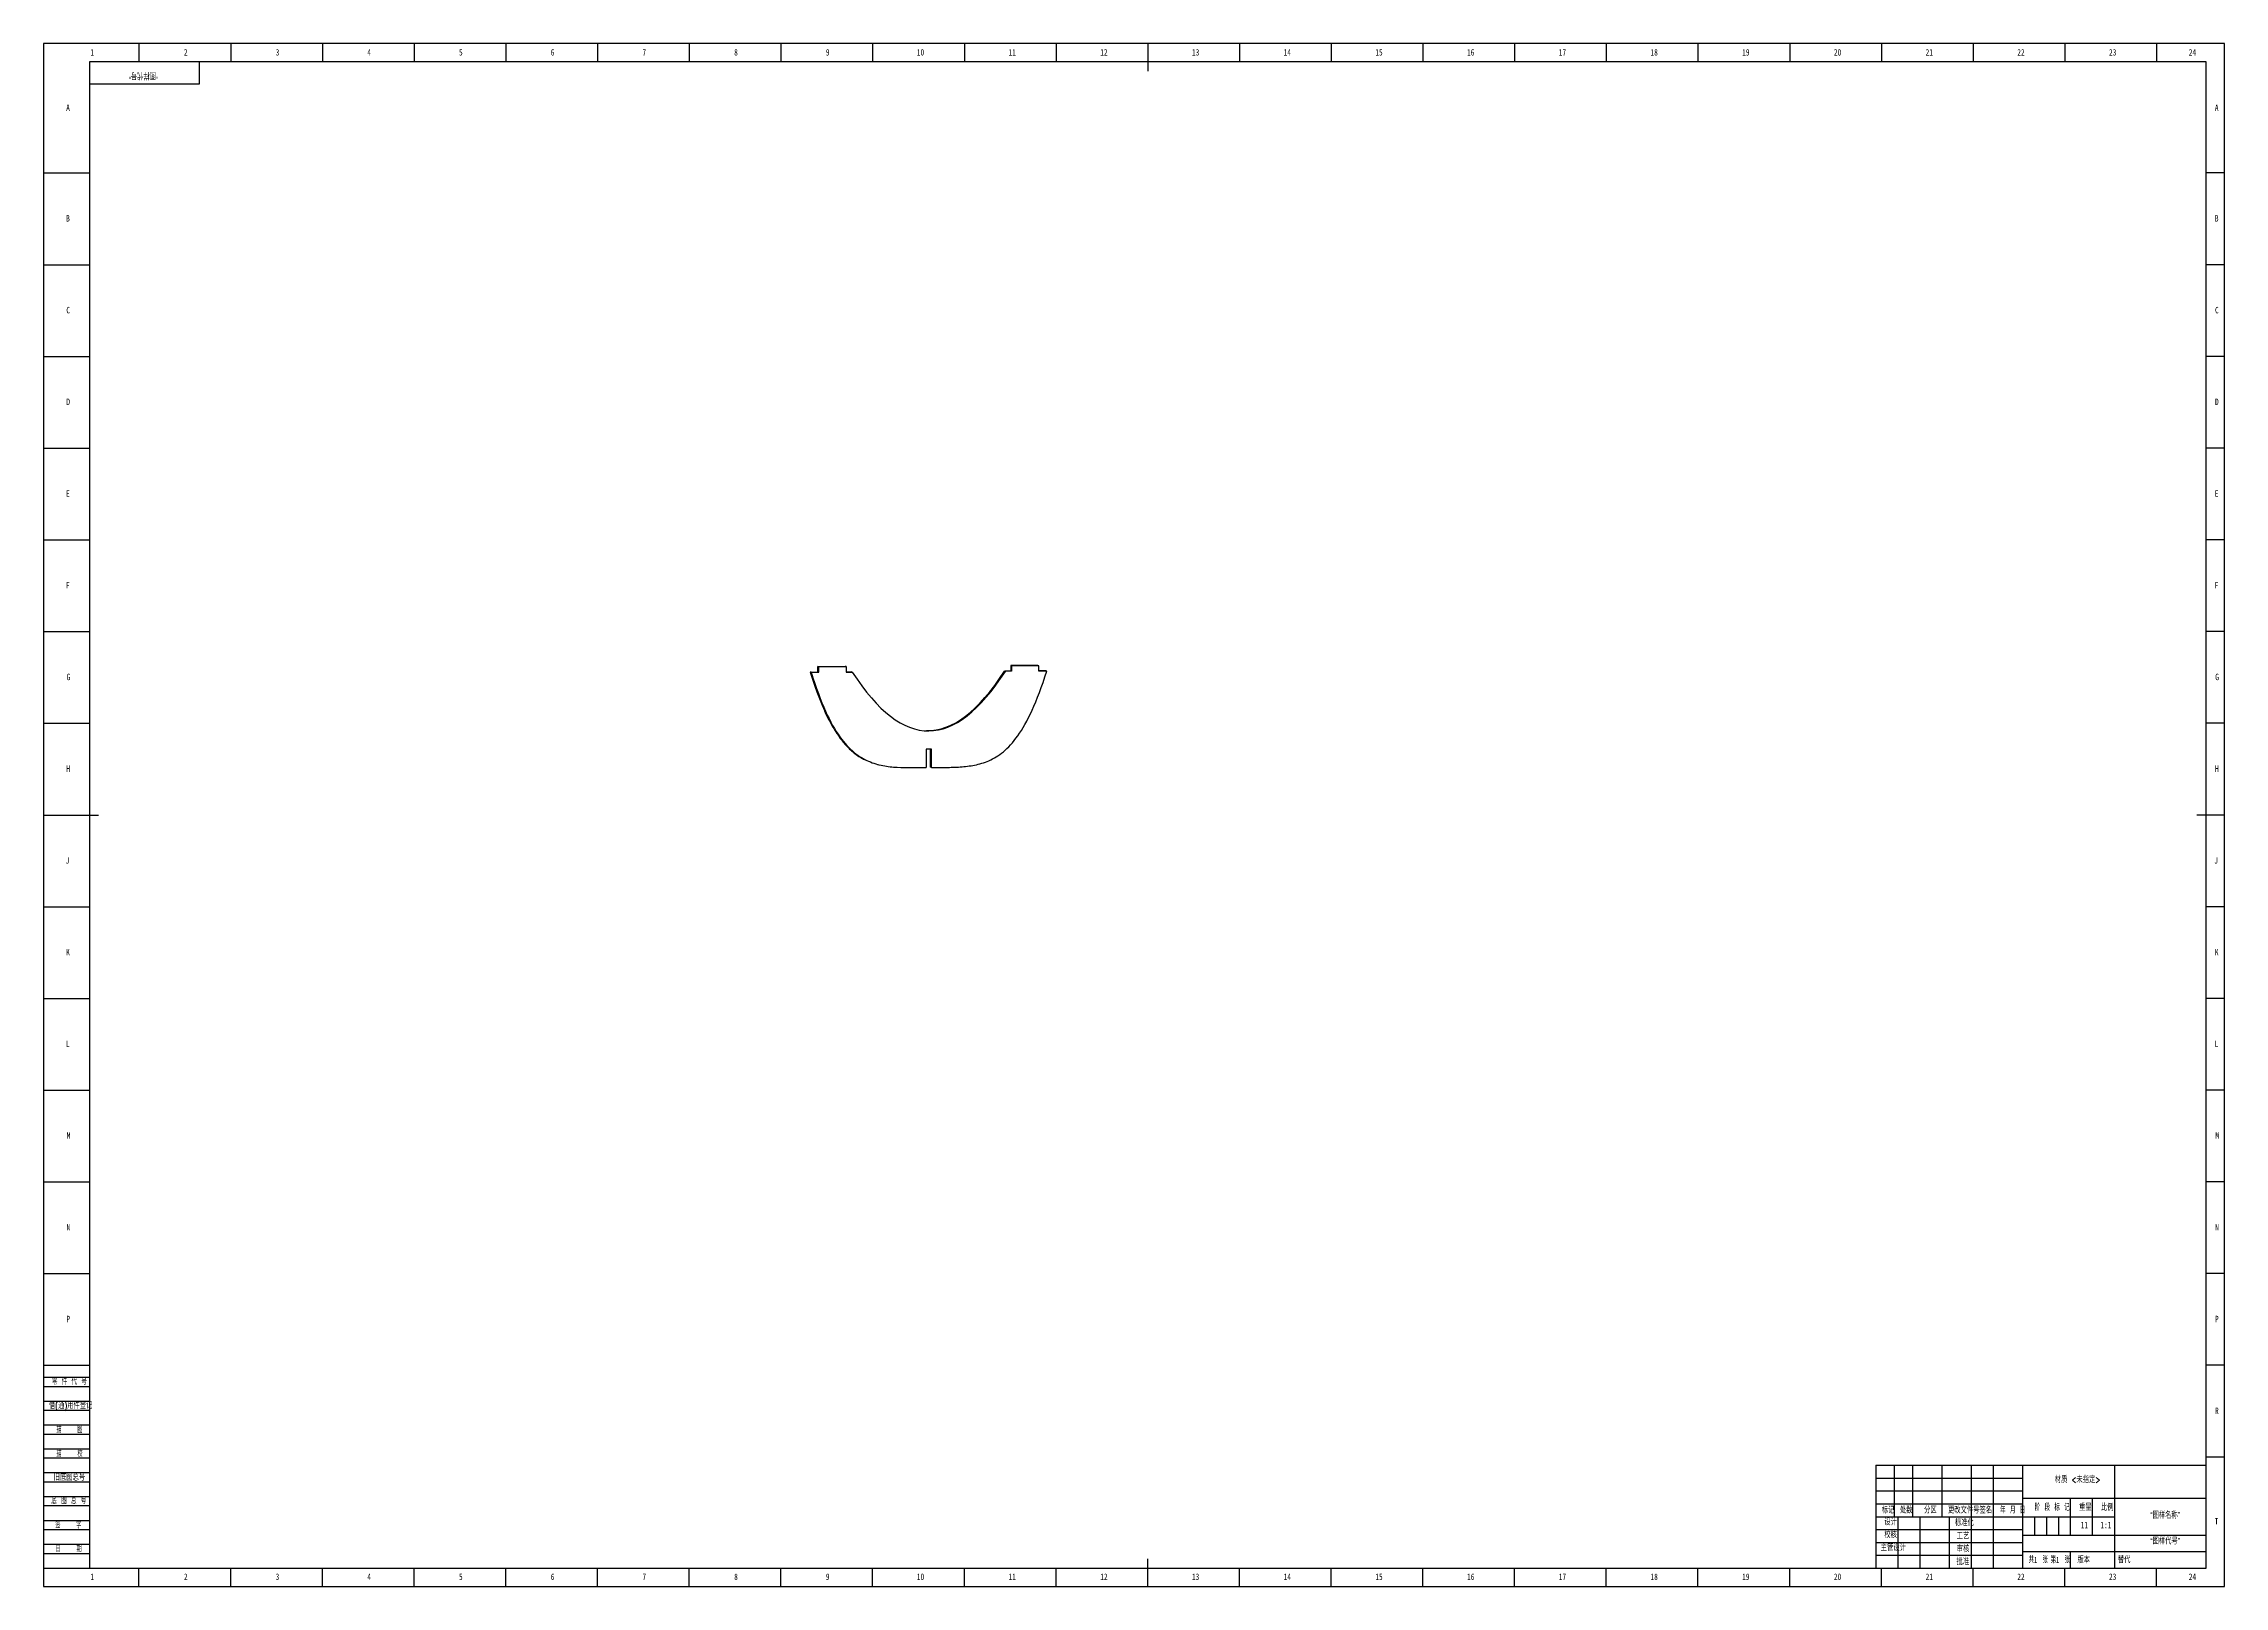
# Model space of a CAD drawing. Header units: millimetres. Extents: x 0 to 1189, y 0 to 841.
import ezdxf

# ---------------------------------------------------------------- set-up
doc = ezdxf.new("R2010")
doc.units = ezdxf.units.MM
for name, color, linetype in [('10', 7, 'Continuous'), ('5', 7, 'Continuous'), ('9', 7, 'Continuous'), ('SLD-0', 7, 'Continuous')]:
    doc.layers.add(name, color=color, linetype=linetype)
doc.styles.add('SLDTEXTSTYLE0', font='TXT', dxfattribs={"width": 0.7, "bigfont": 'bigfont'})
doc.styles.add('SLDTEXTSTYLE1', font='TXT', dxfattribs={"width": 0.6, "bigfont": 'bigfont'})
doc.styles.add('SLDTEXTSTYLE2', font='TXT', dxfattribs={"width": 0.614286, "bigfont": 'bigfont'})
doc.styles.add('SLDTEXTSTYLE3', font='TXT', dxfattribs={"width": 0.62, "bigfont": 'bigfont'})
doc.styles.add('SLDTEXTSTYLE4', font='TXT', dxfattribs={"width": 0.566667, "bigfont": 'bigfont'})
doc.styles.add('SLDTEXTSTYLE5', font='TXT', dxfattribs={"width": 0.7})

msp = doc.modelspace()

# ---------------------------------------------------------------- linework, layer by layer
at = {"color": 7, "linetype": 'Continuous', "lineweight": 25}
for p, q in [((422.2, 501.4), (437, 501.5)), ((422.7, 501.3), (422.2, 501.4)), ((422.2, 498.4), (422.2, 501.4)), ((422.7, 501.3), (437.5, 501.4)), ((422.7, 498.3), (422.7, 501.3)), ((437.5, 501.4), (437, 501.5)), ((437.5, 501.4), (437.5, 498.4)), ((527.8, 501.8), (527.3, 502)), ((527.3, 502), (527.3, 499)), ((542.1, 502), (527.3, 502)), ((542.6, 501.9), (527.8, 501.8)), ((527.8, 501.8), (527.8, 498.9)), ((542.6, 501.9), (542.1, 502)), ((542.6, 498.9), (542.6, 501.9)), ((418.5, 498.3), (418, 498.4)), ((418, 498.4), (422.2, 498.4)), ((418.5, 498.3), (422.7, 498.3)), ((422.7, 498.3), (422.2, 498.4)), ((437.5, 498.5), (440.5, 498.5)), ((437.5, 498.4), (440.9, 498.4)), ((440.9, 498.4), (440.5, 498.5)), ((527.3, 499), (523.9, 498.9)), ((524.4, 498.8), (523.9, 498.9)), ((527.8, 498.9), (524.4, 498.8)), ((527.8, 498.9), (527.3, 499)), ((546.4, 499.1), (542.6, 499)), ((546.9, 498.9), (542.6, 498.9)), ((546.9, 498.9), (546.4, 499.1)), ((481.1, 456.3), (481.1, 446.4)), ((484.1, 456.3), (481.1, 456.3)), ((483.6, 446.5), (483.6, 456.3)), ((484.1, 446.4), (484.1, 456.3)), ((454.9, 448), (455.4, 447.9)), ((484.1, 446.4), (483.6, 446.5))]:
    msp.add_line(p, q, dxfattribs=at)
msp.add_open_spline([(418, 498.4), (418.5, 496.9), (419.4, 494), (420.8, 489.8), (422.2, 485.8), (423.7, 482.2), (425.1, 478.7), (426.5, 475.6), (428, 472.6), (429.6, 469.7), (431.1, 467), (432.7, 464.6), (434.3, 462.3), (436, 460.1), (437.9, 458), (439.9, 456), (441.9, 454.3), (443.9, 452.8), (446, 451.5), (447.5, 450.7), (448.3, 450.4), (448.4, 450.3)], degree=3, knots=[0, 0, 0, 0, 0.080787, 0.156726, 0.22807, 0.295071, 0.357974, 0.417024, 0.472461, 0.529553, 0.582873, 0.632729, 0.679423, 0.723251, 0.775446, 0.824024, 0.869535, 0.912491, 0.953364, 0.992574, 1, 1, 1, 1], dxfattribs=at)
for points in [[(418.5, 498.3), (421.1, 489.8), (426.3, 475.9), (434.1, 462.3), (441.9, 454), (449.8, 449.4), (457.6, 447.2), (465.4, 446.4), (473.3, 446.3), (478.5, 446.3), (481.1, 446.4)], [(440.9, 498.4), (468.7, 455.5), (496.5, 455.7), (524.4, 498.8)], [(481.3, 466.5), (495.5, 466.1), (509.7, 476.9), (523.9, 498.9)], [(484.1, 446.4), (486.7, 446.4), (491.9, 446.4), (499.8, 446.6), (507.6, 447.5), (515.4, 449.7), (523.3, 454.4), (531.1, 462.8), (539, 476.5), (544.2, 490.4), (546.9, 498.9)]]:
    msp.add_open_spline(points, degree=3, dxfattribs=at)
at = {"layer": '5', "color": 7}
for p, q in [((1189, 841), (0, 841)), ((0, 841), (0, 0)), ((1189, 0), (1189, 841)), ((0, 114), (25, 114)), ((0, 109), (25, 109)), ((0, 101), (25, 101)), ((0, 96), (25, 96)), ((0, 88), (25, 88)), ((0, 83), (25, 83)), ((0, 75), (25, 75)), ((0, 70), (25, 70)), ((0, 62), (25, 62)), ((0, 57), (25, 57)), ((0, 49), (25, 49)), ((999, 59), (1079, 59)), ((999, 52), (1079, 52)), ((0, 44), (25, 44)), ((0, 36), (25, 36)), ((1085.5, 38), (1085.5, 28)), ((1092, 38), (1092, 28)), ((1098.5, 38), (1098.5, 28)), ((0, 31), (25, 31)), ((0, 23), (25, 23)), ((0, 18), (25, 18)), ((0, 0), (1189, 0))]:
    msp.add_line(p, q, dxfattribs=at)
at = {"layer": '5'}
for p, q in [((52, 841), (52, 831.1)), ((102, 841), (102, 831.1)), ((152, 841), (152, 831.1)), ((202, 841), (202, 831.1)), ((252, 841), (252, 831.1)), ((302, 841), (302, 831.1)), ((352, 841), (352, 831.1)), ((402, 841), (402, 831.1)), ((452, 841), (452, 831.1)), ((502, 841), (502, 831.1)), ((552, 841), (552, 831.1)), ((652, 841), (652, 831.1)), ((702, 841), (702, 831.1)), ((752, 841), (752, 831.1)), ((802, 841), (802, 831.1)), ((852, 841), (852, 831.1)), ((902, 841), (902, 831.1)), ((952, 841), (952, 831.1)), ((1002, 841), (1002, 831.1)), ((1052, 841), (1052, 831.1)), ((1102, 841), (1102, 831.1)), ((1152, 841), (1152, 831.1)), ((0, 770.5), (25, 770.5)), ((1189, 770.5), (1179, 770.5)), ((0, 720.5), (25, 720.5)), ((1189, 720.5), (1179, 720.5)), ((0, 670.5), (25, 670.5)), ((1189, 670.5), (1179, 670.5)), ((0, 620.5), (25, 620.5)), ((1189, 620.5), (1179, 620.5)), ((0, 570.5), (25, 570.5)), ((1189, 570.5), (1179, 570.5)), ((0, 520.5), (25, 520.5)), ((1189, 520.5), (1179, 520.5)), ((0, 470.5), (25, 470.5)), ((1189, 470.5), (1179, 470.5)), ((0, 370.5), (25, 370.5)), ((1189, 370.5), (1179, 370.5)), ((0, 320.5), (25, 320.5)), ((1189, 320.5), (1179, 320.5)), ((0, 270.5), (25, 270.5)), ((1189, 270.5), (1179, 270.5)), ((0, 220.5), (25, 220.5)), ((1189, 220.5), (1179, 220.5)), ((0, 170.5), (25, 170.5)), ((1189, 170.5), (1179, 170.5)), ((0, 120.5), (25, 120.5)), ((1189, 120.5), (1179, 120.5)), ((1189, 70.5), (1179, 70.5)), ((52, 0), (52, 10)), ((102, 0), (102, 10)), ((152, 0), (152, 10)), ((202, 0), (202, 10)), ((252, 0), (252, 10)), ((302, 0), (302, 10)), ((352, 0), (352, 10)), ((402, 0), (402, 10)), ((452, 0), (452, 10)), ((502, 0), (502, 10)), ((552, 0), (552, 10)), ((652, 0), (652, 10)), ((702, 0), (702, 10)), ((752, 0), (752, 10)), ((802, 0), (802, 10)), ((852, 0), (852, 10)), ((902, 0), (902, 10)), ((952, 0), (952, 10)), ((1002, 0), (1002, 10)), ((1052, 0), (1052, 10)), ((1102, 0), (1102, 10)), ((1152, 0), (1152, 10))]:
    msp.add_line(p, q, dxfattribs=at)
at = {"layer": '5', "lineweight": 25}
for p, q in [((602, 841), (602, 826)), ((0, 420.5), (30, 420.5)), ((1189, 420.5), (1174, 420.5)), ((602, 0), (602, 15)), ((1105, 19), (1105, 10))]:
    msp.add_line(p, q, dxfattribs=at)
at = {"layer": '5', "color": 7, "lineweight": 25}
for p, q in [((1179, 831.1), (25, 831.1)), ((25, 831.1), (25, 10)), ((85, 819), (85, 831)), ((1179, 10), (1179, 831.1)), ((25, 819), (85, 819)), ((999, 66), (1179, 66)), ((999, 66), (999, 10)), ((1009, 66), (1009, 38)), ((1019, 66), (1019, 38)), ((1035, 66), (1035, 38)), ((1051, 66), (1051, 10)), ((1063, 66), (1063, 10)), ((1079, 66), (1079, 10)), ((1129, 66), (1129, 38)), ((1079, 48), (1179, 48)), ((1105, 48), (1105, 28)), ((1117, 48), (1117, 28)), ((999, 45), (1079, 45)), ((999, 38), (1129, 38)), ((1011, 38), (1011, 10)), ((1023, 38), (1023, 10)), ((1039, 38), (1039, 10)), ((1129, 38), (1129, 10)), ((999, 31), (1079, 31)), ((999, 24), (1079, 24)), ((1079, 28), (1179, 28)), ((999, 17), (1079, 17)), ((1079, 19), (1179, 19)), ((0, 10), (1179, 10))]:
    msp.add_line(p, q, dxfattribs=at)

# ---------------------------------------------------------------- texts
at = {"layer": '10', "char_height": 3.5}
for s, insert, attachment_point, style in [('1', (26.5, 838), 2, 'SLDTEXTSTYLE5'), ('2', (77.5, 838), 2, 'SLDTEXTSTYLE5'), ('3', (127.5, 838), 2, 'SLDTEXTSTYLE5'), ('4', (177.5, 838), 2, 'SLDTEXTSTYLE5'), ('5', (227.5, 838), 2, 'SLDTEXTSTYLE5'), ('6', (277.5, 838), 2, 'SLDTEXTSTYLE5'), ('7', (327.5, 838), 2, 'SLDTEXTSTYLE5'), ('8', (377.5, 838), 2, 'SLDTEXTSTYLE5'), ('9', (427.5, 838), 2, 'SLDTEXTSTYLE5'), ('10', (478.1, 838), 2, 'SLDTEXTSTYLE5'), ('11', (528.1, 838), 2, 'SLDTEXTSTYLE5'), ('12', (578.1, 838), 2, 'SLDTEXTSTYLE5'), ('13', (628.1, 838), 2, 'SLDTEXTSTYLE5'), ('14', (678.1, 838), 2, 'SLDTEXTSTYLE5'), ('15', (728.1, 838), 2, 'SLDTEXTSTYLE5'), ('16', (778.1, 838), 2, 'SLDTEXTSTYLE5'), ('17', (828.1, 838), 2, 'SLDTEXTSTYLE5'), ('18', (878.1, 838), 2, 'SLDTEXTSTYLE5'), ('19', (928.1, 838), 2, 'SLDTEXTSTYLE5'), ('20', (978.1, 838), 2, 'SLDTEXTSTYLE5'), ('21', (1028.1, 838), 2, 'SLDTEXTSTYLE5'), ('22', (1078.1, 838), 2, 'SLDTEXTSTYLE5'), ('23', (1128.1, 838), 2, 'SLDTEXTSTYLE5'), ('24', (1171.6, 838), 2, 'SLDTEXTSTYLE5'), ('A', (13.3, 807.8), 2, 'SLDTEXTSTYLE5'), ('A', (1184.8, 807.8), 2, 'SLDTEXTSTYLE5'), ('B', (13.3, 747.5), 2, 'SLDTEXTSTYLE5'), ('B', (1184.8, 747.5), 2, 'SLDTEXTSTYLE5'), ('C', (13.4, 697.5), 2, 'SLDTEXTSTYLE5'), ('C', (1184.9, 697.5), 2, 'SLDTEXTSTYLE5'), ('D', (13.4, 647.5), 2, 'SLDTEXTSTYLE5'), ('D', (1184.9, 647.5), 2, 'SLDTEXTSTYLE5'), ('E', (13.3, 597.5), 2, 'SLDTEXTSTYLE5'), ('E', (1184.8, 597.5), 2, 'SLDTEXTSTYLE5'), ('F', (13.2, 547.5), 2, 'SLDTEXTSTYLE5'), ('F', (1184.7, 547.5), 2, 'SLDTEXTSTYLE5'), ('G', (13.5, 497.5), 2, 'SLDTEXTSTYLE5'), ('G', (1185, 497.5), 2, 'SLDTEXTSTYLE5'), ('H', (13.4, 447.5), 2, 'SLDTEXTSTYLE5'), ('H', (1184.9, 447.5), 2, 'SLDTEXTSTYLE5'), ('J', (13, 397.5), 2, 'SLDTEXTSTYLE5'), ('J', (1184.5, 397.5), 2, 'SLDTEXTSTYLE5'), ('K', (13.3, 347.5), 2, 'SLDTEXTSTYLE5'), ('K', (1184.8, 347.5), 2, 'SLDTEXTSTYLE5'), ('L', (13.2, 297.5), 2, 'SLDTEXTSTYLE5'), ('L', (1184.7, 297.5), 2, 'SLDTEXTSTYLE5'), ('M', (13.6, 247.5), 2, 'SLDTEXTSTYLE5'), ('M', (1185.1, 247.5), 2, 'SLDTEXTSTYLE5'), ('N', (13.5, 197.5), 2, 'SLDTEXTSTYLE5'), ('N', (1185, 197.5), 2, 'SLDTEXTSTYLE5'), ('P', (13.4, 147.5), 2, 'SLDTEXTSTYLE5'), ('P', (1184.9, 147.5), 2, 'SLDTEXTSTYLE5'), ('R', (1184.9, 97.5), 2, 'SLDTEXTSTYLE5'), ('材质 <未指定>', (1108.9, 59.9), 2, 'SLDTEXTSTYLE0'), ('“图样名称”', (1156.7, 40.5), 2, 'SLDTEXTSTYLE0'), ('T', (1184.7, 37.3), 2, 'SLDTEXTSTYLE5'), ('校核', (1007, 29.9), 2, 'SLDTEXTSTYLE0'), ('11', (1112.7, 35.2), 2, 'SLDTEXTSTYLE5'), ('“图样代号”', (1156.7, 26.4), 2, 'SLDTEXTSTYLE0'), ('主管设计', (1008.5, 22.8), 2, 'SLDTEXTSTYLE0'), ('1', (1085.1, 16.2), 1, 'SLDTEXTSTYLE5'), ('1', (1097.1, 16.2), 1, 'SLDTEXTSTYLE5'), ('1', (26.5, 7), 2, 'SLDTEXTSTYLE5'), ('2', (77.5, 7), 2, 'SLDTEXTSTYLE5'), ('3', (127.5, 7), 2, 'SLDTEXTSTYLE5'), ('4', (177.5, 7), 2, 'SLDTEXTSTYLE5'), ('5', (227.5, 7), 2, 'SLDTEXTSTYLE5'), ('6', (277.5, 7), 2, 'SLDTEXTSTYLE5'), ('7', (327.5, 7), 2, 'SLDTEXTSTYLE5'), ('8', (377.5, 7), 2, 'SLDTEXTSTYLE5'), ('9', (427.5, 7), 2, 'SLDTEXTSTYLE5'), ('10', (478.1, 7), 2, 'SLDTEXTSTYLE5'), ('11', (528.1, 7), 2, 'SLDTEXTSTYLE5'), ('12', (578.1, 7), 2, 'SLDTEXTSTYLE5'), ('13', (628.1, 7), 2, 'SLDTEXTSTYLE5'), ('14', (678.1, 7), 2, 'SLDTEXTSTYLE5'), ('15', (728.1, 7), 2, 'SLDTEXTSTYLE5'), ('16', (778.1, 7), 2, 'SLDTEXTSTYLE5'), ('17', (828.1, 7), 2, 'SLDTEXTSTYLE5'), ('18', (878.1, 7), 2, 'SLDTEXTSTYLE5'), ('19', (928.1, 7), 2, 'SLDTEXTSTYLE5'), ('20', (978.1, 7), 2, 'SLDTEXTSTYLE5'), ('21', (1028.1, 7), 2, 'SLDTEXTSTYLE5'), ('22', (1078.1, 7), 2, 'SLDTEXTSTYLE5'), ('23', (1128.1, 7), 2, 'SLDTEXTSTYLE5'), ('24', (1171.6, 7), 2, 'SLDTEXTSTYLE5')]:
    msp.add_mtext(s, dxfattribs=dict(at, insert=insert, attachment_point=attachment_point, style=style))
at = {"layer": '10', "color": 7, "insert": (1112.3, 16.2), "char_height": 3.5, "attachment_point": 2, "style": 'SLDTEXTSTYLE0'}
msp.add_mtext('版本', dxfattribs=at)
at = {"layer": '9', "color": 7, "char_height": 3.5}
for s, insert, attachment_point, style in [('零 件 代 号', (4.5, 113.4), 1, 'SLDTEXTSTYLE2'), ('借(通)用件登记', (2.9, 100.3), 1, 'SLDTEXTSTYLE0'), ('描    图', (14.1, 87.2), 2, 'SLDTEXTSTYLE4'), ('描    校', (14.1, 74.1), 2, 'SLDTEXTSTYLE4'), ('旧底图总号', (5.5, 61.2), 1, 'SLDTEXTSTYLE0'), ('底 图 总 号', (4.2, 48.4), 1, 'SLDTEXTSTYLE2'), ('标记', (1005.6, 43.3), 2, 'SLDTEXTSTYLE0'), ('设计', (1007, 36.8), 2, 'SLDTEXTSTYLE0'), ('处数', (1015.5, 43.3), 2, 'SLDTEXTSTYLE0'), ('分区', (1028.7, 43.3), 2, 'SLDTEXTSTYLE0'), ('更改文件号', (1046.9, 43.3), 2, 'SLDTEXTSTYLE0'), ('标准化', (1047.2, 36.4), 2, 'SLDTEXTSTYLE0'), ('签名', (1058.9, 43.3), 2, 'SLDTEXTSTYLE0'), ('年 月 日', (1073.6, 43.3), 2, 'SLDTEXTSTYLE3'), ('阶 段 标 记', (1095.1, 44.8), 2, 'SLDTEXTSTYLE2'), ('重量', (1113.2, 44.8), 2, 'SLDTEXTSTYLE0'), ('比例', (1125.1, 44.8), 2, 'SLDTEXTSTYLE0'), ('签    字', (13.5, 35.2), 2, 'SLDTEXTSTYLE4'), ('工艺', (1046.5, 29.2), 2, 'SLDTEXTSTYLE0'), ('日    期', (13.6, 22.2), 2, 'SLDTEXTSTYLE4'), ('批准', (1046.4, 15.2), 2, 'SLDTEXTSTYLE0'), ('审核', (1046.5, 22.2), 2, 'SLDTEXTSTYLE0'), ('共  张', (1087.5, 16.2), 2, 'SLDTEXTSTYLE1'), ('第  张', (1099.5, 16.2), 2, 'SLDTEXTSTYLE1')]:
    msp.add_mtext(s, dxfattribs=dict(at, insert=insert, attachment_point=attachment_point, style=style))
at = {"layer": 'SLD-0', "insert": (54.4, 821.9), "char_height": 3.5, "attachment_point": 2, "rotation": 180, "style": 'SLDTEXTSTYLE0'}
msp.add_mtext('“图样代号”', dxfattribs=at)
at = {"layer": 'SLD-0', "char_height": 3.5}
for s, insert, attachment_point, style in [('1:1', (1124.4, 35.2), 2, 'SLDTEXTSTYLE5'), ('替代', (1130.9, 16.2), 1, 'SLDTEXTSTYLE0')]:
    msp.add_mtext(s, dxfattribs=dict(at, insert=insert, attachment_point=attachment_point, style=style))

doc.saveas('drawing.dxf')
